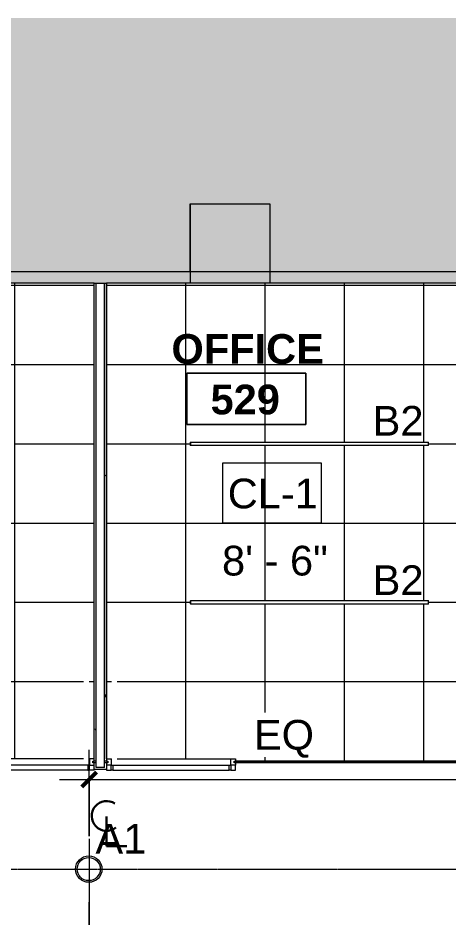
# Model space of a CAD drawing. Header units: inches. Extents: x -60 to 1865, y -31 to 1094.
# Drawn here: x 440.9 to 571.3, y 821.3 to 1093.8 of the extents above; entities that cross this region are included whole.
import ezdxf

# ---------------------------------------------------------------- set-up
doc = ezdxf.new("R2010")
doc.units = ezdxf.units.IN
doc.header["$MEASUREMENT"] = 0
doc.linetypes.add('Center 1_16_', pattern=[0.15625, 0.0625, -0.03125, 0.03125, -0.03125])
for name, color, linetype, lineweight in [('A-ANNO-DIMS', 211, 'Continuous', 9), ('A-ANNO-DIMS-96', 211, 'Continuous', 9), ('A-ANNO-NOTE', 131, 'Continuous', 9), ('A-AREA-IDEN', 2, 'Continuous', 9), ('A-CLNG-IDEN', 151, 'Continuous', 9), ('A-CLNG-PATT', 13, 'Continuous', 13), ('A-DETL', 90, 'Continuous', 9), ('A-DETL-GENF', 92, 'Continuous', 9), ('A-DOOR', 31, 'Continuous', 13), ('A-WALL', 113, 'Continuous', 13), ('A-WALL-PATT', 111, 'Continuous', 13), ('B-CL', 7, 'Continuous', 9), ('E-LITE-EQPM', 33, 'Continuous', 9), ('E-LITE-EQPM-IDEN', 33, 'Continuous', 9), ('I-WALL', 2, 'Continuous', 13), ('S-COLS', 52, 'Continuous', 13), ('Victor Bldg - 5th Floor_LINK_dwg', 8, 'Continuous', 9)]:
    doc.layers.add(name, color=color, linetype=linetype, lineweight=lineweight)
doc.styles.add('Arial', font='arial.ttf', dxfattribs={"height": 9})
doc.styles.add('Swis721 Lt BT', font='swissl.ttf', dxfattribs={"height": 9})
doc.styles.add('Swis721 Lt BT_B', font='', dxfattribs={"height": 9})
doc.styles.get('Swis721 Lt BT_B').set_extended_font_data('Swis721 Lt BT', bold=True)
doc.dimstyles.new('OTJ_-_3_32__Linear__1_8__Tolerance', dxfattribs={"dimscale": 12, "dimtxt": 9.497835, "dimasz": 0.375, "dimexe": 0.75, "dimexo": 0.5, "dimgap": 0.5, "dimtad": 1, "dimdec": 3, "dimrnd": 0.125, "dimzin": 3, "dimdsep": 46, "dimlunit": 4, "dimtxsty": 'Swis721 Lt BT', "dimblk1": 'OBLIQUE', "dimblk2": 'OBLIQUE', "dimsah": 1, "dimcen": 0.09, "dimdle": 0.75, "dimazin": 0, "dimtfac": 1, "dimtdec": 4, "dimtix": 1, "dimtmove": 0, "dimatfit": 3, "dimfxl": 1, "dimtvp": 1, "dimtfill": 1, "dimfrac": 2, "dimtolj": 1, "dimtzin": 0, "dimarcsym": 2})
pattern_1 = [(0, (0, 0), (30.72, 7.68), [1.267, -21.773, 1.267, -21.773, -122.88]), (0, (0, 0), (30.72, 7.68), [-46.08, 1.267, -44.813, 1.267, -21.773, -53.76]), (0, (0, 0), (30.72, 7.68), [-115.2, 1.267, -14.093, 1.267, -37.133]), (120, (11.52, 3.84), (-22.011075, 22.7643), [1.267, -21.773, 1.267, -21.773, -122.88]), (120, (11.52, 3.84), (-22.011075, 22.7643), [-46.08, 1.267, -44.813, 1.267, -21.773, -53.76]), (120, (11.52, 3.84), (-22.011075, 22.7643), [-115.2, 1.267, -14.093, 1.267, -37.133]), (240, (15.36, 19.2), (-8.708925, -30.4443), [1.267, -21.773, 1.267, -21.773, -122.88]), (240, (15.36, 19.2), (-8.708925, -30.4443), [-46.08, 1.267, -44.813, 1.267, -21.773, -53.76]), (240, (15.36, 19.2), (-8.708925, -30.4443), [-115.2, 1.267, -14.093, 1.267, -37.133])]

# ---------------------------------------------------------------- blocks, each defined once
blk = doc.blocks.new('Concrete-Rectangular-Column - 24_ X 24_-6973359-REFLECTED CEILING PLAN')
at = {"layer": 'S-COLS', "lineweight": 9}
blk.add_hatch(color=7, dxfattribs=at).paths.add_polyline_path([(12, -12), (12, 12), (-12, 12), (-12, -12)], flags=0)
at = {"layer": 'S-COLS', "color": 8, "lineweight": 20}
for p, q in [((-12, 12), (12, 12)), ((-12, -12), (-12, 12)), ((12, 12), (12, -12)), ((12, -12), (-12, -12))]:
    blk.add_line(p, q, dxfattribs=at)
blk = doc.blocks.new('L-PENDANT_FOCAL POINT 3_5 CYLINDER - L-PENDANT_FOCAL POINT 3_5 CYLINDER-7826649-REFLECTED CEILING PLAN')
at = {"layer": 'E-LITE-EQPM'}
for radius in [4, 3.5]:
    blk.add_circle((-0.125, 0), radius, dxfattribs=at)
blk = doc.blocks.new('Victor Bldg - 5th Floor_LINK_dwg-6972324-REFLECTED CEILING PLAN')
at = {"layer": 'B-CL'}
for p, q in [((493, 1037.5), (493.14, 1037.5)), ((493, 1017), (493, 1037.5))]:
    blk.add_line(p, q, dxfattribs=at)
blk = doc.blocks.new('Lighting fixture TBLS-HX-4-15-B-U-W - TBLS-HX-4-24 - 6_-7900651-REFLECTED CEILING PLAN')
at = {"layer": 'E-LITE-EQPM'}
for p, q in [((-0.5375, 23.675), (0.5375, 23.675)), ((-0.5375, 23.675), (-0.5375, -48.325)), ((-0.46875, 23.753125), (0.46875, 23.753125)), ((-0.46875, 23.753125), (-0.46875, 23.675)), ((0.46875, 23.675), (0.46875, 23.753125)), ((0.5375, -48.325), (0.5375, 23.675)), ((0.5375, -48.325), (-0.5375, -48.325))]:
    blk.add_line(p, q, dxfattribs=at)
blk = doc.blocks.new('Door - Single - Full Lite-8204736-REFLECTED CEILING PLAN')
at = {"layer": 'A-DOOR', "lineweight": 9}
for p, q in [((-15.51, 2.16), (-15.51, 2.33)), ((-15.51, 2.33), (-14.13, 2.33)), ((-14.13, 0.87), (-15.51, 0.87)), ((-14.13, 2.33), (-14.13, 0.87)), ((-13.63, 2.33), (-14.13, 2.33)), ((-14.13, 0.83), (-13.63, 0.83)), ((-14.13, -1.05), (-14.13, 0.83)), ((-13.63, 2.33), (21.62, 2.33)), ((-13.63, 0.83), (-13.63, 2.33)), ((-13.63, 0.83), (21.62, 0.83)), ((21.62, 2.33), (21.62, 0.83)), ((22.12, 2.33), (21.62, 2.33)), ((21.62, 0.83), (22.12, 0.83)), ((22.12, 2.33), (23.49, 2.33)), ((22.12, 0.87), (22.12, 2.33)), ((23.49, 0.87), (22.12, 0.87)), ((22.12, 0.83), (22.12, -1.05)), ((23.49, 2.33), (23.49, 0.87)), ((23.49, 0.16), (23.49, 0.87)), ((-15.51, -1.05), (-14.13, -1.05)), ((-14.13, -1.05), (-14.01, -1.05)), ((-12.26, -1.05), (22.12, -1.05)), ((22.12, -1.05), (23.49, -1.05)), ((23.49, -1.05), (23.49, -0.34))]:
    blk.add_line(p, q, dxfattribs=at)
blk = doc.blocks.new('Door - Single - Full Lite-V10-REFLECTED CEILING PLAN')
at = {"layer": 'A-DOOR', "lineweight": 9}
for p, q in [((-15.51, 1.05), (-14.13, 1.05)), ((-14.13, 1.05), (-14.01, 1.05)), ((-14.13, 1.05), (-14.13, -0.83)), ((-12.26, 1.05), (22.12, 1.05)), ((22.12, -0.83), (22.12, 1.05)), ((22.12, 1.05), (23.49, 1.05)), ((23.49, 1.05), (23.49, 0.34)), ((-14.13, -0.87), (-15.51, -0.87)), ((-15.51, -2.16), (-15.51, -2.33)), ((-15.51, -2.33), (-14.13, -2.33)), ((-14.13, -0.83), (-13.63, -0.83)), ((-14.13, -2.33), (-14.13, -0.87)), ((-13.63, -2.33), (-14.13, -2.33)), ((-13.63, -0.83), (21.62, -0.83)), ((-13.63, -0.83), (-13.63, -2.33)), ((-13.63, -2.33), (21.62, -2.33)), ((21.62, -2.33), (21.62, -0.83)), ((21.62, -0.83), (22.12, -0.83)), ((22.12, -2.33), (21.62, -2.33)), ((23.49, -0.87), (22.12, -0.87)), ((22.12, -0.87), (22.12, -2.33)), ((22.12, -2.33), (23.49, -2.33)), ((23.49, -0.16), (23.49, -0.87)), ((23.49, -2.33), (23.49, -0.87))]:
    blk.add_line(p, q, dxfattribs=at)
blk = doc.blocks.new('Room Tag - Room Name and Number-3379422-REFLECTED CEILING PLAN')
at = {"layer": 'A-AREA-IDEN'}
for p, q in [((-0.1881, -0.1636), (-0.1881, -0.0018)), ((-0.1881, -0.0018), (0.1869, -0.0018)), ((0.1869, -0.0018), (-0.1881, -0.0018)), ((-0.1881, -0.0018), (-0.1881, -0.1636)), ((0.1869, -0.0018), (0.1869, -0.1636)), ((0.1869, -0.1636), (0.1869, -0.0018)), ((0.1869, -0.1636), (-0.1881, -0.1636)), ((-0.1881, -0.1636), (0.1869, -0.1636))]:
    blk.add_line(p, q, dxfattribs=at)
blk = doc.blocks.new('Centerline - Centerline-43150-REFLECTED CEILING PLAN')
at = {"layer": 'A-ANNO-NOTE', "lineweight": 30}
for p, q in [((0, 0.0259), (0, -0.0678)), ((0, -0.0678), (0.0642, -0.0678))]:
    blk.add_line(p, q, dxfattribs=at)
blk.add_arc((0, 0.0273), 0.0469, 55.7755, 308.0372, dxfattribs=at)
blk = doc.blocks.new('DIMBLOCK68-REFLECTED CEILING PLAN')
at = {"layer": 'A-ANNO-DIMS-96', "transparency": 16777216}
for p, q in [((330.09, 826.13), (330.09, 785.45)), ((330.09, 794.45), (330.09, 826.13)), ((462.45, 826.13), (462.45, 785.45)), ((462.45, 794.45), (462.45, 826.13)), ((330.09, 794.45), (471.45, 794.45))]:
    blk.add_line(p, q, dxfattribs=at)
at = {"layer": 'A-ANNO-DIMS-96', "lineweight": 50, "transparency": 16777216}
for p, q in [((330.09, 794.45), (332.34, 796.7)), ((462.45, 794.45), (464.7, 796.7)), ((330.09, 794.45), (327.84, 792.2)), ((462.45, 794.45), (460.2, 792.2))]:
    blk.add_line(p, q, dxfattribs=at)
at = {"layer": 'A-ANNO-DIMS-96', "color": 0, "transparency": 16777216, "insert": (387.75, 812.46), "char_height": 9, "width": 20.443, "attachment_point": 1, "line_spacing_factor": 1.005062, "style": 'Swis721 Lt BT', "bg_fill": 3, "box_fill_scale": 1.25, "bg_fill_color": 256, "bg_fill_true_color": 13158600, "bg_fill_transparency": 0}
blk.add_mtext('EQ', dxfattribs=at)
blk = doc.blocks.new('_Oblique')
at = {"color": 0, "linetype": 'ByBlock', "lineweight": -2}
blk.add_line((-0.5, -0.5), (0.5, 0.5), dxfattribs=at)
blk = doc.blocks.new('DIMBLOCK71-REFLECTED CEILING PLAN')
at = {"layer": 'A-ANNO-DIMS-96', "transparency": 16777216}
for p, q in [((462.45, 846.13), (462.45, 872.26)), ((579.18, 846.13), (579.18, 872.26)), ((453.45, 863.26), (579.18, 863.26)), ((462.45, 863.26), (462.45, 846.13)), ((579.18, 863.26), (579.18, 846.13))]:
    blk.add_line(p, q, dxfattribs=at)
at = {"layer": 'A-ANNO-DIMS-96', "lineweight": 50, "transparency": 16777216}
for p, q in [((462.45, 863.26), (464.7, 865.51)), ((579.18, 863.26), (581.43, 865.51)), ((462.45, 863.26), (460.2, 861.01)), ((579.18, 863.26), (576.93, 861.01))]:
    blk.add_line(p, q, dxfattribs=at)
at = {"layer": 'A-ANNO-DIMS-96', "color": 0, "transparency": 16777216, "insert": (512.3, 881.28), "char_height": 9, "width": 20.443, "attachment_point": 1, "line_spacing_factor": 1.005062, "style": 'Swis721 Lt BT', "bg_fill": 3, "box_fill_scale": 1.25, "bg_fill_color": 256, "bg_fill_true_color": 13158600, "bg_fill_transparency": 0}
blk.add_mtext('EQ', dxfattribs=at)

msp = doc.modelspace()

# ---------------------------------------------------------------- hatches: boundary and pattern name
at = {"layer": 'A-CLNG-PATT'}
h = msp.add_hatch(dxfattribs=at)
h.set_pattern_fill('FP_21', color=256, style=0, pattern_type=2)
h.set_pattern_definition([(270, (391.973, 940.875), (-24, -1e-15), []), (180, (391.973, 940.875), (3e-15, 24), [])])
h.paths.add_polyline_path([(424.9734, 868.75), (424.9734, 869.4572), (460.7234, 869.4572), (460.7234, 905.4572), (462.4734, 905.4572), (462.4734, 869.4572), (463.9734, 869.4572), (463.9734, 1013.5), (341.7045, 1013.4929), (341.7045, 868.75), (424.5997, 868.75)], flags=0)
h.paths.add_polyline_path([(386.7859, 916.3375), (367.9578, 916.3375), (367.9578, 917.4125), (439.9578, 917.4125), (439.9578, 916.3375), (394.1027, 916.3375)], flags=0)
h.paths.add_polyline_path([(386.7859, 964.3375), (367.9269, 964.3375), (367.9269, 965.4125), (439.9269, 965.4125), (439.9269, 964.3375), (401.4195, 964.3375)], flags=0)
h = msp.add_hatch(dxfattribs=at)
h.set_pattern_fill('FP_20', color=256, style=0, pattern_type=2)
h.set_pattern_definition([(270, (515.723, 964.875), (-24, -1e-15), []), (180, (515.723, 964.875), (3e-15, 24), [])])
h.paths.add_polyline_path([(507.0971, 868.75), (589.7423, 868.75), (589.7423, 1013.5), (467.7234, 1013.5), (467.7234, 869.4572), (469.2234, 869.4572), (469.2234, 905.4572), (470.9734, 905.4572), (470.9734, 869.4572), (506.7234, 869.4572), (506.7234, 868.75)], flags=0)
h.paths.add_polyline_path([(555.0731, 916.3375), (493.0579, 916.3375), (493.0579, 917.4125), (565.0579, 917.4125), (565.0579, 916.3375), (562.3899, 916.3375)], flags=0)
h.paths.add_polyline_path([(496.5384, 964.3375), (493.0579, 964.3375), (493.0579, 965.4125), (565.0579, 965.4125), (565.0579, 964.3375), (503.8552, 964.3375)], flags=0)
at = {"layer": 'A-DETL-GENF'}
h = msp.add_hatch(color=9, dxfattribs=at)
h.paths.add_polyline_path([(1799, 27.5), (1819, 27.5), (1819, 41.5), (1843, 41.5), (1843, 27.5), (1864.7863, 27.5), (1864.7863, 748), (1859, 748), (1859, 714.25), (1802, 714.25), (1802, 677.4259), (1813, 677.4259), (1813, 653.4259), (1802, 653.4259), (1802, 411.9259), (1641.0625, 411.9259), (1641.0625, 27.5), (1744, 27.5)], flags=0)
h.paths.add_polyline_path([(1802, 293.5), (1789, 293.5), (1789, 317.5), (1813, 317.5), (1813, 293.5), (1807.4349, 293.5)], flags=0)
h.paths.add_polyline_path([(50.2115, 1017), (493.1351, 1017), (493.1351, 1037.5), (517.1351, 1037.5), (517.1351, 1017), (765, 1017), (765, 1093.7899), (30, 1093.7899), (30, 1064.5), (34.125, 1064.5), (34.125, 1017)], flags=0)
at = {"layer": 'A-WALL-PATT', "lineweight": 9}
h = msp.add_hatch(color=7, dxfattribs=at)
h.paths.add_polyline_path([(676.7423, 1013.5), (765, 1013.5), (765, 1017), (517.1351, 1017), (517.1351, 1013.5), (676.1173, 1013.5)], flags=0)
h.paths.add_polyline_path([(464.5984, 1013.5), (493.1351, 1013.5), (493.1351, 1017), (34.125, 1017), (34.125, 1013.5), (463.9734, 1013.5)], flags=0)
h = msp.add_hatch(dxfattribs=at)
h.set_pattern_fill('FP_1', color=256, style=0, pattern_type=2)
h.set_pattern_definition(pattern_1)
h.paths.add_polyline_path([(463.9734, 866.25), (464.5984, 866.25), (464.5984, 868.25), (463.9734, 868.25), (463.9734, 866.5312)], flags=0)
h.paths.add_polyline_path([(464.5984, 868.75), (464.5984, 1013.5), (463.9734, 1013.4927), (463.9734, 868.75)], flags=0)
h = msp.add_hatch(dxfattribs=at)
h.set_pattern_fill('FP_1', color=256, style=0, pattern_type=2)
h.set_pattern_definition(pattern_1)
h.paths.add_polyline_path([(464.6092, 866.25), (467.7234, 866.25), (467.7234, 868.25), (467.0984, 868.25), (467.0984, 866.875), (464.5984, 866.875), (464.5984, 866.25)], flags=0)
h.paths.add_polyline_path([(467.0984, 868.75), (467.7234, 868.75), (467.7234, 1013.5), (467.0984, 1013.4926), (467.0984, 870.1344)], flags=0)

# ---------------------------------------------------------------- linework, layer by layer
at = {"layer": 'A-CLNG-IDEN', "flags": 128}
msp.add_lwpolyline([(502.8738, 959.087), (532.6328, 959.087), (532.6328, 940.8555), (502.8738, 940.8555)], close=True, dxfattribs=at)
at = {"layer": 'A-DETL'}
msp.add_line((34.125, 1017), (765, 1017), dxfattribs=at)
at = {"layer": 'A-DETL', "linetype": 'Center 1_16_', "lineweight": 13}
for p, q in [((462.4476, 845.25), (462.4476, 52.5)), ((52.625, 836.125), (706, 836.125))]:
    msp.add_line(p, q, dxfattribs=at)
at = {"layer": 'A-WALL'}
for p, q in [((463.9734, 1013.5), (467.7234, 1013.5)), ((464.5984, 866.875), (464.5984, 1013.5)), ((467.0984, 866.875), (467.0984, 1013.5)), ((464.5984, 868.75), (463.9734, 868.75)), ((464.5984, 868.25), (463.9734, 868.25)), ((467.0984, 866.875), (464.5984, 866.875)), ((467.7234, 868.75), (467.0984, 868.75)), ((467.7234, 868.25), (467.0984, 868.25))]:
    msp.add_line(p, q, dxfattribs=at)
at = {"layer": 'I-WALL', "color": 8, "lineweight": 20}
for p, q in [((34.125, 1017), (493.1351, 1017)), ((517.1351, 1017), (765, 1017)), ((463.9734, 1013.5), (341.7045, 1013.5)), ((493.1351, 1013.5), (467.7234, 1013.5)), ((589.7423, 1013.5), (517.1351, 1013.5))]:
    msp.add_line(p, q, dxfattribs=at)
at = {"layer": 'I-WALL'}
for p, q in [((463.9734, 868.75), (463.9734, 1013.5)), ((467.7234, 1013.5), (467.7234, 868.75)), ((463.5984, 868.25), (463.5984, 868.75)), ((463.5984, 868.75), (463.9734, 868.75)), ((463.9734, 868.25), (463.5984, 868.25)), ((463.9734, 866.25), (463.9734, 868.25)), ((467.7234, 868.75), (468.0984, 868.75)), ((467.7234, 868.25), (467.7234, 866.25)), ((468.0984, 868.25), (467.7234, 868.25)), ((468.0984, 868.75), (468.0984, 868.25)), ((506.3484, 868.25), (506.3484, 868.75)), ((506.3484, 868.75), (589.7423, 868.75)), ((589.7423, 868.25), (506.3484, 868.25)), ((467.7234, 866.25), (463.9734, 866.25))]:
    msp.add_line(p, q, dxfattribs=at)

# ---------------------------------------------------------------- block references
at = {"layer": 'A-ANNO-NOTE', "xscale": 96, "yscale": 96, "zscale": 96}
msp.add_blockref('Centerline - Centerline-43150-REFLECTED CEILING PLAN', (467.7234, 849.5961), dxfattribs=at)
at = {"layer": 'A-AREA-IDEN', "xscale": 95.99999999999994, "yscale": 95.99999999999994, "zscale": 95.99999999999994}
msp.add_blockref('Room Tag - Room Name and Number-3379422-REFLECTED CEILING PLAN', (510.0865, 986.4138), dxfattribs=at)
at = {"layer": 'A-DOOR', "rotation": 180}
msp.add_blockref('Door - Single - Full Lite-8204736-REFLECTED CEILING PLAN', (448.4675, 868.4112), dxfattribs=at)
at = {"layer": 'A-DOOR'}
msp.add_blockref('Door - Single - Full Lite-V10-REFLECTED CEILING PLAN', (483.2293, 868.4112), dxfattribs=at)
at = {"layer": 'E-LITE-EQPM', "extrusion": (0, 0, -1), "rotation": 269.9999999999994}
for p in [(-516.7329, 964.875), (-516.7329, 916.875)]:
    msp.add_blockref('Lighting fixture TBLS-HX-4-15-B-U-W - TBLS-HX-4-24 - 6_-7900651-REFLECTED CEILING PLAN', p, dxfattribs=at)
at = {"layer": 'E-LITE-EQPM'}
msp.add_blockref('L-PENDANT_FOCAL POINT 3_5 CYLINDER - L-PENDANT_FOCAL POINT 3_5 CYLINDER-7826649-REFLECTED CEILING PLAN', (462.4476, 836.125), dxfattribs=at)
at = {"layer": 'S-COLS', "lineweight": 9}
msp.add_blockref('Concrete-Rectangular-Column - 24_ X 24_-6973359-REFLECTED CEILING PLAN', (505.1351, 1025.5), dxfattribs=at)
at = {"layer": 'Victor Bldg - 5th Floor_LINK_dwg', "color": 7}
msp.add_blockref('Victor Bldg - 5th Floor_LINK_dwg-6972324-REFLECTED CEILING PLAN', (0, 0), dxfattribs=at)

# ---------------------------------------------------------------- texts
at = {"layer": 'A-AREA-IDEN', "char_height": 9, "attachment_point": 1, "style": 'Swis721 Lt BT_B'}
for s, insert, width in [('OFFICE', (487.3445, 998.0924), 54.843), ('529', (499.1718, 982.7927), 25.452)]:
    msp.add_mtext(s, dxfattribs=dict(at, insert=insert, width=width))
at = {"layer": 'A-CLNG-IDEN', "char_height": 9, "attachment_point": 1, "style": 'Swis721 Lt BT'}
for s, insert, width in [('CL-1', (504.3738, 954.337), 32.118), ('8\' - 6"', (502.6352, 934.0079), 36.36)]:
    msp.add_mtext(s, dxfattribs=dict(at, insert=insert, width=width))
at = {"layer": 'E-LITE-EQPM-IDEN', "char_height": 9, "width": 18.786, "attachment_point": 1, "style": 'Arial'}
for s, insert in [('B2', (548.21, 976.3371)), ('B2', (548.21, 928.0917)), ('A1', (464.3589, 849.783))]:
    msp.add_mtext(s, dxfattribs=dict(at, insert=insert))

# ---------------------------------------------------------------- next in the draw order: dimensions: what is measured, and where the dimension line sits
at = {"layer": 'A-ANNO-DIMS'}
for base, p1, p2, override, picture, middle in [((579.1833, 863.2643), (462.4476, 840.125), (579.1833, 840.125), {"dimpost": '<>', "dimfxl": 116.735693}, 'DIMBLOCK71-REFLECTED CEILING PLAN', (520.8155, 874.2134)), ((462.4476, 794.4451), (330.0909, 832.125), (462.4476, 832.125), {"dimpost": '<>', "dimfxl": 132.356695}, 'DIMBLOCK68-REFLECTED CEILING PLAN', (396.2693, 805.3942))]:
    dim = msp.add_linear_dim(base=base, p1=p1, p2=p2, text='EQ', dimstyle='OTJ_-_3_32__Linear__1_8__Tolerance', override=override, dxfattribs=at)
    dim.commit()
    dim.dimension.update_dxf_attribs({"geometry": picture, "text_midpoint": middle})

doc.saveas('drawing.dxf')
